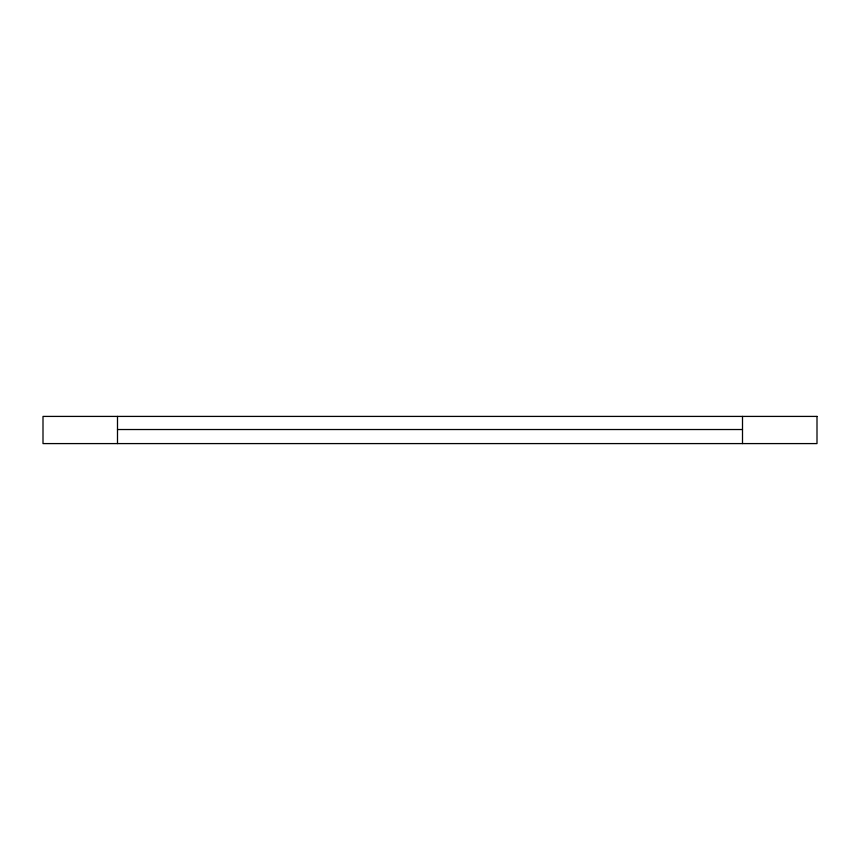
<?xml version="1.0" encoding="UTF-8"?>
<svg xmlns="http://www.w3.org/2000/svg" width="860" height="860" viewBox="0 0 860 860"><rect width="100%" height="100%" fill="white"/><g stroke="black" fill="none" stroke-linecap="round" stroke-linejoin="round"><path stroke-width="1.29" d="M117.497 429.527L742.503 429.527M742.503 416.412L742.503 443.588M117.497 416.412L117.497 443.588M817 416.412L43 416.412L43 443.588L817 443.588L817 416.412"/></g></svg>
